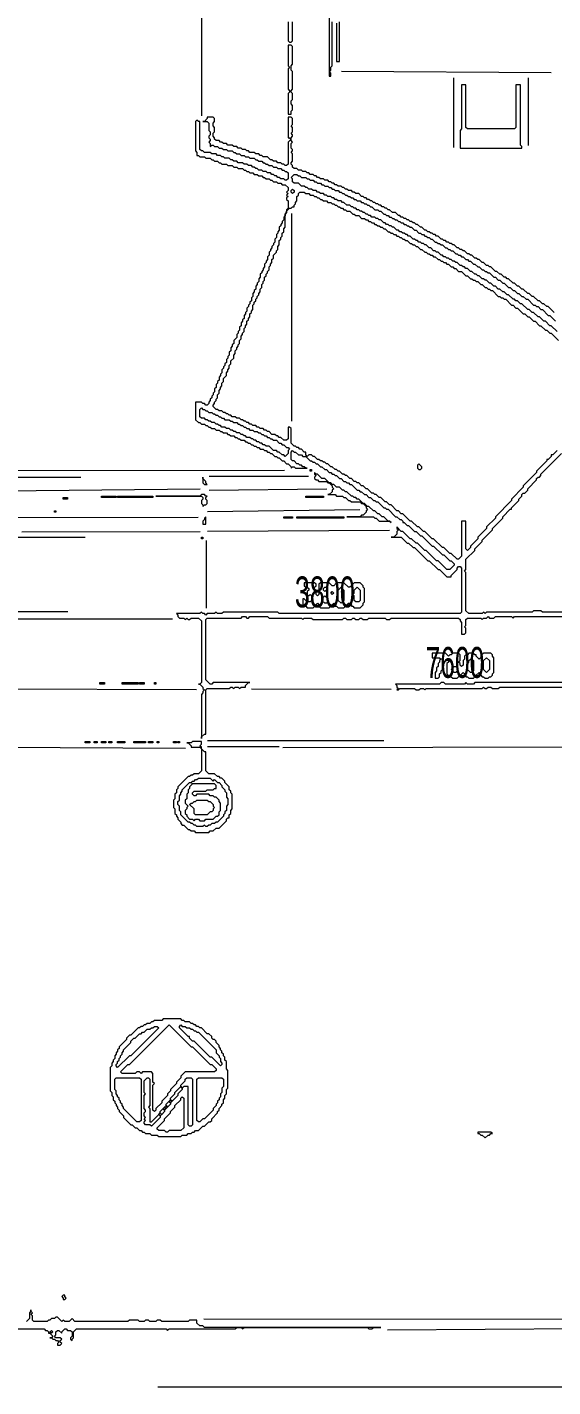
# Model space of a CAD drawing. Extents: x 20 to 3943, y 20 to 2783.
# Drawn here: x 2080 to 2438, y 34 to 959 of the extents above; entities that cross this region are included whole.
import ezdxf

# ---------------------------------------------------------------- set-up
doc = ezdxf.new("R2010")
doc.units = 0
for name, color, linetype, lineweight in [('OCR_TEXT', 6, 'Continuous', 0), ('TRACE_CURVE', 6, 'Continuous', 0), ('TRACE_STRAIGHT', 5, 'Continuous', 0), ('TRACE_TEXT_SYMBOL', 6, 'Continuous', 0)]:
    doc.layers.add(name, color=color, linetype=linetype, lineweight=lineweight)
doc.styles.add('wqy-unicode', font='wqy-unicode.lff')

msp = doc.modelspace()

# ---------------------------------------------------------------- linework, layer by layer
at = {"layer": 'TRACE_CURVE', "color": 6}
for points in [[(2203, 898), (2203, 897), (2201, 895), (2200, 895), (2203, 895), (2204, 894), (2204, 889), (2205, 888), (2205, 886), (2204, 885), (2204, 884), (2205, 883), (2205, 882), (2204, 881), (2205, 880), (2205, 878), (2206, 879), (2207, 879), (2208, 878), (2210, 878), (2211, 877), (2213, 877), (2214, 876), (2216, 876), (2217, 875), (2220, 875), (2221, 874), (2222, 874), (2223, 873), (2225, 873), (2226, 872), (2228, 872), (2229, 871), (2231, 871), (2232, 870), (2235, 870), (2236, 869), (2237, 869), (2238, 868), (2240, 868), (2241, 867), (2242, 867), (2243, 866), (2244, 866), (2245, 865), (2247, 865), (2248, 864), (2250, 864), (2251, 863), (2253, 863), (2254, 862), (2255, 862), (2256, 861), (2257, 861), (2258, 860), (2258, 856), (2257, 855), (2256, 855), (2255, 856), (2253, 856), (2252, 857), (2251, 857), (2250, 858), (2249, 858)], [(2238, 873), (2236, 873), (2235, 874), (2232, 874), (2231, 875), (2230, 875), (2229, 876), (2227, 876), (2226, 877), (2224, 877), (2223, 878), (2221, 878), (2220, 879), (2217, 879), (2216, 880), (2214, 880), (2213, 881), (2212, 881), (2211, 882), (2209, 882), (2208, 883), (2208, 884), (2207, 885), (2207, 887), (2208, 888), (2208, 891), (2207, 892), (2207, 894), (2208, 895), (2208, 897), (2207, 898), (2203, 898)], [(2287, 854), (2286, 854), (2285, 855), (2283, 855), (2282, 856), (2280, 856), (2279, 857), (2278, 857), (2277, 858), (2276, 858), (2275, 859), (2273, 859), (2272, 860), (2271, 860), (2270, 861), (2268, 861), (2267, 862), (2265, 862), (2264, 863), (2262, 863), (2261, 864), (2261, 865), (2260, 866), (2260, 867), (2261, 868), (2261, 873), (2260, 874), (2261, 875), (2261, 876), (2260, 877), (2260, 880), (2261, 881), (2260, 882), (2260, 884), (2261, 885), (2261, 886), (2260, 887), (2261, 888), (2261, 891), (2260, 892), (2261, 893), (2261, 897), (2260, 898), (2258, 898), (2258, 884), (2259, 884), (2260, 883), (2258, 881), (2258, 866), (2257, 865), (2256, 865), (2255, 866), (2254, 866), (2253, 867), (2251, 867), (2250, 868), (2248, 868), (2247, 869), (2246, 869), (2244, 871), (2241, 871), (2240, 872), (2239, 872), (2238, 873)], [(2249, 858), (2248, 859), (2247, 859), (2246, 860), (2244, 860), (2243, 861), (2241, 861), (2240, 862), (2238, 862), (2237, 863), (2236, 863), (2235, 864), (2234, 864), (2233, 865), (2231, 865), (2230, 866), (2228, 866), (2227, 867), (2224, 867), (2223, 868), (2221, 868), (2220, 869), (2219, 869), (2218, 870), (2215, 870), (2214, 871), (2213, 871), (2212, 872), (2210, 872), (2209, 873), (2206, 873), (2205, 874), (2201, 874), (2200, 875), (2199, 875), (2198, 876), (2198, 895), (2197, 895), (2196, 896), (2195, 895), (2195, 875), (2196, 874), (2196, 872), (2197, 872), (2198, 871), (2201, 871), (2202, 870), (2205, 870), (2206, 869), (2207, 869), (2208, 868), (2210, 868), (2211, 867), (2212, 867), (2213, 866), (2216, 866), (2217, 865), (2220, 865), (2221, 864), (2223, 864), (2224, 863), (2227, 863), (2228, 862), (2229, 862)], [(2229, 862), (2230, 861), (2231, 861), (2232, 860), (2234, 860), (2235, 859), (2237, 859), (2238, 858), (2240, 858), (2241, 857), (2242, 857), (2243, 856), (2245, 856), (2246, 855), (2247, 855), (2248, 854), (2250, 854), (2251, 853), (2253, 853), (2254, 852), (2256, 852), (2258, 850), (2258, 848), (2257, 847), (2258, 846), (2257, 845), (2258, 844), (2257, 843), (2257, 842), (2258, 841), (2258, 836), (2257, 835), (2257, 833), (2256, 832), (2256, 831), (2255, 830), (2255, 828), (2254, 827), (2254, 826), (2253, 825), (2253, 824), (2252, 823), (2252, 821), (2251, 820), (2251, 819), (2250, 818), (2250, 816), (2249, 815), (2249, 813), (2248, 812), (2248, 811), (2247, 810), (2247, 809), (2246, 808), (2246, 807), (2245, 806), (2245, 804), (2244, 803), (2244, 801), (2243, 800), (2243, 799), (2242, 798), (2242, 796), (2241, 795)], [(2265, 853), (2262, 853), (2261, 854), (2261, 856), (2260, 857), (2262, 859)], [(2262, 859), (2264, 859), (2265, 858), (2266, 858), (2267, 857), (2270, 857), (2271, 856), (2272, 856), (2273, 855), (2275, 855), (2276, 854), (2277, 854), (2278, 853), (2280, 853), (2281, 852), (2282, 852), (2283, 851), (2285, 851), (2286, 850), (2287, 850), (2288, 849), (2289, 849), (2290, 848), (2292, 848), (2293, 847), (2294, 847), (2295, 846), (2296, 846), (2297, 845), (2298, 845), (2299, 844), (2300, 844), (2301, 843), (2302, 843), (2303, 842), (2304, 842), (2305, 841), (2307, 841), (2308, 840), (2309, 840), (2310, 839), (2311, 839), (2312, 838), (2313, 838), (2314, 837), (2315, 837), (2317, 835), (2319, 835), (2320, 834), (2321, 834), (2323, 832), (2324, 832), (2325, 831), (2326, 831), (2327, 830), (2328, 830), (2329, 829), (2330, 829), (2331, 828), (2332, 828), (2333, 827), (2334, 827), (2335, 826), (2336, 826)], [(2340, 817), (2339, 818), (2338, 818), (2337, 819), (2336, 819), (2335, 820), (2334, 820), (2333, 821), (2332, 821), (2330, 823), (2329, 823), (2328, 824), (2327, 824), (2326, 825), (2325, 825), (2324, 826), (2323, 826), (2321, 828), (2320, 828), (2319, 829), (2318, 829), (2317, 830), (2315, 830), (2314, 831), (2313, 831), (2312, 832), (2311, 832), (2310, 833), (2309, 833), (2308, 834), (2307, 834), (2306, 835), (2305, 835), (2304, 836), (2303, 836), (2302, 837), (2301, 837), (2300, 838), (2298, 838), (2296, 840), (2295, 840), (2294, 841), (2292, 841), (2291, 842), (2290, 842), (2289, 843), (2288, 843), (2287, 844), (2285, 844), (2284, 845), (2283, 845), (2282, 846), (2280, 846), (2279, 847), (2278, 847), (2277, 848), (2275, 848), (2274, 849), (2272, 849), (2271, 850), (2270, 850), (2269, 851), (2267, 851), (2265, 853)], [(2359, 817), (2358, 818), (2357, 818), (2356, 819), (2355, 819), (2354, 820), (2353, 820), (2352, 821), (2351, 821), (2349, 823), (2348, 823), (2346, 825), (2345, 825), (2344, 826), (2343, 826), (2342, 827), (2341, 827), (2340, 828), (2339, 828), (2338, 829), (2337, 829), (2336, 830), (2335, 830), (2334, 831), (2333, 831), (2331, 833), (2329, 833), (2327, 835), (2326, 835), (2325, 836), (2324, 836), (2323, 837), (2322, 837), (2321, 838), (2320, 838), (2319, 839), (2318, 839), (2317, 840), (2316, 840), (2315, 841), (2314, 841), (2313, 842), (2312, 842), (2311, 843), (2310, 843), (2309, 844), (2308, 844), (2306, 846), (2304, 846), (2303, 847), (2302, 847), (2301, 848), (2299, 848), (2298, 849), (2297, 849), (2296, 850), (2295, 850), (2294, 851), (2292, 851), (2291, 852), (2290, 852), (2289, 853), (2288, 853), (2287, 854)], [(2245, 794), (2245, 796), (2246, 797), (2246, 798), (2247, 799), (2247, 801), (2248, 802), (2248, 804), (2250, 806), (2250, 807), (2251, 808), (2251, 810), (2252, 811), (2252, 814), (2253, 815), (2253, 816), (2254, 817), (2254, 819), (2255, 820), (2255, 822), (2256, 823), (2256, 832), (2257, 833), (2257, 834), (2259, 836), (2260, 836), (2261, 837), (2262, 837), (2262, 838), (2263, 839), (2263, 840), (2264, 841), (2264, 844), (2265, 845), (2265, 846)], [(2265, 846), (2266, 847), (2269, 847), (2270, 846), (2272, 846), (2273, 845), (2275, 845), (2276, 844), (2277, 844), (2278, 843), (2279, 843), (2280, 842), (2281, 842), (2282, 841), (2284, 841), (2285, 840), (2287, 840), (2288, 839), (2289, 839), (2290, 838), (2291, 838), (2292, 837), (2293, 837), (2294, 836), (2295, 836), (2296, 835), (2297, 835), (2298, 834), (2300, 834), (2302, 832), (2303, 832), (2304, 831), (2306, 831), (2308, 829), (2310, 829), (2311, 828), (2312, 828), (2313, 827), (2314, 827), (2315, 826), (2316, 826), (2317, 825), (2318, 825), (2319, 824), (2320, 824), (2321, 823), (2322, 823), (2323, 822), (2324, 822), (2326, 820), (2327, 820), (2328, 819), (2329, 819), (2330, 818), (2331, 818), (2332, 817), (2333, 817), (2334, 816), (2335, 816), (2336, 815), (2337, 815), (2338, 814), (2339, 814), (2341, 812)], [(2336, 826), (2337, 825), (2338, 825), (2339, 824), (2340, 824), (2341, 823), (2342, 823), (2344, 821), (2345, 821), (2347, 819), (2348, 819), (2349, 818), (2350, 818), (2351, 817), (2352, 817), (2353, 816), (2354, 816), (2355, 815), (2356, 815), (2358, 813), (2359, 813), (2360, 812), (2361, 812), (2362, 811), (2363, 811), (2365, 809), (2366, 809), (2367, 808), (2368, 808), (2369, 807), (2370, 807), (2372, 805), (2373, 805), (2374, 804), (2375, 804), (2376, 803), (2377, 803), (2379, 801), (2380, 801), (2381, 800), (2382, 800), (2384, 798), (2385, 798), (2387, 796), (2388, 796), (2390, 794), (2391, 794), (2392, 793), (2393, 793), (2394, 792), (2395, 792), (2398, 789), (2399, 789), (2401, 787), (2402, 787), (2404, 785), (2405, 785), (2408, 782), (2409, 782), (2411, 780), (2412, 780), (2414, 778), (2415, 778), (2417, 776)], [(2422, 767), (2421, 767), (2417, 771), (2416, 771), (2414, 773), (2413, 773), (2412, 774), (2411, 774), (2408, 777), (2407, 777), (2405, 779), (2404, 779), (2402, 781), (2401, 781), (2399, 783), (2398, 783), (2396, 785), (2395, 785), (2393, 787), (2392, 787), (2391, 788), (2390, 788), (2388, 790), (2387, 790), (2386, 791), (2385, 791), (2383, 793), (2382, 793), (2380, 795), (2379, 795), (2378, 796), (2377, 796), (2376, 797), (2375, 797), (2373, 799), (2372, 799), (2371, 800), (2370, 800), (2369, 801), (2368, 801), (2367, 802), (2366, 802), (2365, 803), (2364, 803), (2363, 804), (2362, 804), (2360, 806), (2359, 806), (2358, 807), (2357, 807), (2355, 809), (2354, 809), (2352, 811), (2351, 811), (2350, 812), (2349, 812), (2348, 813), (2347, 813), (2346, 814), (2345, 814), (2344, 815), (2343, 815), (2341, 817), (2340, 817)], [(2439, 765), (2435, 769), (2434, 769), (2432, 771), (2431, 771), (2429, 773), (2428, 773), (2425, 776), (2424, 776), (2422, 778), (2421, 778), (2418, 781), (2417, 781), (2415, 783), (2414, 783), (2412, 785), (2411, 785), (2408, 788), (2407, 788), (2406, 789), (2405, 789), (2403, 791), (2402, 791), (2400, 793), (2399, 793), (2396, 796), (2395, 796), (2394, 797), (2393, 797), (2391, 799), (2390, 799), (2388, 801), (2387, 801), (2386, 802), (2385, 802), (2383, 804), (2382, 804), (2381, 805), (2380, 805), (2378, 807), (2377, 807), (2376, 808), (2375, 808), (2374, 809), (2373, 809), (2371, 811), (2370, 811), (2369, 812), (2368, 812), (2367, 813), (2366, 813), (2365, 814), (2364, 814), (2363, 815), (2362, 815), (2360, 817), (2359, 817)], [(2341, 812), (2342, 812), (2343, 811), (2344, 811), (2345, 810), (2346, 810), (2348, 808), (2349, 808), (2351, 806), (2352, 806), (2353, 805), (2354, 805), (2355, 804), (2356, 804), (2357, 803), (2358, 803), (2360, 801), (2361, 801), (2362, 800), (2363, 800), (2364, 799), (2365, 799), (2366, 798), (2367, 798), (2369, 796), (2370, 796), (2371, 795), (2372, 795), (2374, 793), (2376, 793), (2379, 790), (2380, 790), (2382, 788), (2383, 788), (2384, 787), (2385, 787), (2386, 786), (2387, 786), (2389, 784), (2390, 784), (2392, 782), (2393, 782), (2394, 781), (2395, 781), (2396, 780), (2397, 780), (2401, 776), (2402, 776), (2403, 775), (2404, 775), (2405, 774), (2406, 774), (2410, 770), (2411, 770), (2413, 768), (2414, 768), (2418, 764), (2419, 764), (2421, 762), (2422, 762), (2425, 759), (2426, 759), (2429, 756), (2430, 756)], [(2241, 795), (2241, 794), (2240, 793), (2240, 792), (2239, 791), (2239, 789), (2238, 788), (2238, 786), (2237, 785), (2237, 784), (2236, 783), (2236, 781), (2235, 780), (2235, 779), (2234, 778), (2234, 776), (2233, 775), (2233, 773), (2232, 772), (2232, 771), (2231, 770), (2231, 769), (2230, 768), (2230, 766), (2229, 765), (2229, 764), (2228, 763), (2228, 761), (2227, 760), (2227, 759), (2226, 758), (2226, 756), (2225, 755), (2225, 753), (2224, 752), (2224, 751), (2223, 750), (2223, 748), (2221, 746), (2221, 744), (2220, 743), (2220, 742), (2219, 741), (2219, 739), (2218, 738), (2218, 736), (2217, 735), (2217, 734), (2216, 733), (2216, 731), (2215, 730), (2215, 729), (2214, 728), (2214, 727), (2213, 726), (2213, 724), (2212, 723), (2212, 722), (2211, 721), (2211, 719), (2210, 718), (2210, 717), (2209, 716), (2209, 714)], [(2211, 712), (2212, 713), (2212, 714), (2213, 715), (2213, 717), (2214, 718), (2214, 720), (2216, 722), (2216, 724), (2217, 725), (2217, 726), (2218, 727), (2218, 729), (2219, 730), (2219, 732), (2221, 734), (2221, 736), (2222, 737), (2222, 739), (2223, 740), (2223, 741), (2224, 742), (2224, 743), (2225, 744), (2225, 746), (2226, 747), (2226, 749), (2227, 750), (2227, 751), (2228, 752), (2228, 754), (2229, 755), (2229, 756), (2230, 757), (2230, 759), (2231, 760), (2231, 761), (2232, 762), (2232, 764), (2233, 765), (2233, 766), (2234, 767), (2234, 770), (2235, 771), (2235, 772), (2236, 773), (2236, 774), (2237, 775), (2237, 776), (2238, 777), (2238, 778), (2239, 779), (2239, 781), (2240, 782), (2240, 784), (2241, 785), (2241, 786), (2242, 787), (2242, 789), (2243, 790), (2243, 791), (2244, 792), (2244, 793), (2245, 794)], [(2417, 776), (2418, 776), (2420, 774), (2421, 774), (2425, 770), (2426, 770), (2427, 769), (2428, 769), (2430, 767), (2431, 767), (2435, 763), (2436, 763), (2440, 759)], [(2441, 752), (2437, 756), (2436, 756), (2433, 759), (2432, 759), (2429, 762), (2428, 762), (2425, 765), (2424, 765), (2422, 767)], [(2430, 756), (2433, 753), (2434, 753), (2436, 751), (2437, 751), (2442, 746)], [(2209, 714), (2208, 713), (2208, 711), (2207, 710), (2207, 709), (2206, 708), (2206, 707), (2205, 706), (2205, 705), (2204, 704), (2204, 703), (2203, 702), (2202, 702), (2201, 703), (2200, 703), (2199, 704), (2195, 704), (2195, 692), (2197, 690), (2198, 690), (2199, 689), (2201, 689), (2202, 688), (2203, 688), (2204, 687), (2205, 687), (2206, 686), (2208, 686), (2209, 685), (2211, 685), (2212, 684), (2213, 684), (2214, 683), (2216, 683), (2217, 682), (2218, 682), (2219, 681), (2221, 681), (2222, 680), (2223, 680), (2224, 679), (2225, 679), (2226, 678), (2228, 678), (2229, 677), (2230, 677), (2231, 676), (2232, 676), (2233, 675), (2234, 675), (2235, 674), (2236, 674), (2237, 673), (2238, 673), (2239, 672), (2241, 672), (2242, 671), (2243, 671), (2244, 670), (2245, 670), (2246, 669), (2247, 669), (2249, 667), (2250, 667)], [(2270, 668), (2270, 670), (2269, 670), (2267, 672), (2266, 672), (2265, 673), (2264, 673), (2263, 674), (2262, 674), (2260, 676), (2260, 686), (2259, 687), (2258, 687), (2258, 679), (2257, 678), (2255, 678), (2253, 680), (2252, 680), (2251, 681), (2250, 681), (2249, 682), (2247, 682), (2245, 684), (2244, 684), (2243, 685), (2242, 685), (2241, 686), (2239, 686), (2238, 687), (2237, 687), (2236, 688), (2234, 688), (2233, 689), (2232, 689), (2231, 690), (2230, 690), (2229, 691), (2228, 691), (2227, 692), (2226, 692), (2225, 693), (2223, 693), (2222, 694), (2220, 694), (2219, 695), (2218, 695), (2217, 696), (2216, 696), (2215, 697), (2214, 697), (2213, 698), (2211, 698), (2210, 699), (2209, 699), (2207, 701), (2207, 702), (2208, 703), (2208, 704), (2209, 705), (2209, 706), (2210, 707), (2210, 709), (2211, 710), (2211, 712)], [(2198, 699), (2199, 700), (2200, 699), (2201, 699), (2202, 698), (2203, 698), (2204, 697), (2206, 697), (2207, 696), (2208, 696), (2209, 695), (2210, 695), (2211, 694), (2212, 694), (2213, 693), (2214, 693), (2215, 692), (2218, 692), (2219, 691), (2220, 691), (2221, 690), (2223, 690), (2224, 689), (2225, 689), (2226, 688), (2227, 688), (2228, 687), (2229, 687), (2230, 686), (2231, 686), (2232, 685), (2234, 685), (2235, 684), (2237, 684), (2238, 683), (2239, 683), (2240, 682), (2241, 682), (2242, 681), (2243, 681), (2244, 680), (2245, 680), (2246, 679), (2247, 679), (2248, 678), (2250, 678), (2252, 676), (2253, 676), (2254, 675), (2255, 675), (2257, 673), (2258, 673), (2259, 672), (2258, 671), (2258, 669), (2256, 667), (2255, 668), (2254, 668), (2252, 670), (2251, 670), (2250, 671), (2248, 671), (2245, 674), (2243, 674)], [(2243, 674), (2242, 675), (2241, 675), (2240, 676), (2239, 676), (2238, 677), (2237, 677), (2236, 678), (2235, 678), (2234, 679), (2233, 679), (2232, 680), (2230, 680), (2229, 681), (2228, 681), (2227, 682), (2226, 682), (2225, 683), (2223, 683), (2222, 684), (2221, 684), (2220, 685), (2219, 685), (2218, 686), (2216, 686), (2215, 687), (2213, 687), (2212, 688), (2211, 688), (2210, 689), (2209, 689), (2208, 690), (2206, 690), (2205, 691), (2204, 691), (2203, 692), (2202, 692), (2201, 693), (2199, 693), (2198, 694), (2198, 699)], [(2250, 667), (2251, 666), (2252, 666), (2254, 664), (2255, 664), (2257, 662), (2258, 662), (2260, 660), (2260, 659), (2261, 660), (2262, 660), (2263, 659), (2271, 659), (2270, 659), (2269, 660), (2268, 660), (2267, 661), (2266, 661), (2265, 662), (2264, 662), (2262, 664), (2261, 664), (2260, 665), (2260, 670), (2261, 671), (2262, 670), (2263, 670), (2265, 668), (2267, 668), (2268, 667), (2270, 667), (2273, 664), (2274, 664), (2275, 663), (2276, 663), (2277, 662), (2278, 662), (2280, 660), (2281, 660), (2283, 658), (2284, 658), (2286, 656), (2287, 656), (2288, 655), (2289, 655), (2290, 654), (2291, 654), (2293, 652), (2294, 652), (2296, 650), (2297, 650), (2298, 649), (2299, 649), (2300, 648), (2301, 648), (2305, 644), (2306, 644), (2307, 643), (2308, 643), (2310, 641), (2311, 641), (2313, 639), (2314, 639), (2316, 637)], [(2376, 623), (2376, 599), (2374, 597), (2373, 597), (2369, 601), (2368, 601), (2364, 605), (2363, 605), (2357, 611), (2356, 611), (2351, 616), (2350, 616), (2347, 619), (2346, 619), (2342, 623), (2341, 623), (2336, 628), (2335, 628), (2333, 630), (2332, 630), (2328, 634), (2327, 634), (2325, 636), (2324, 636), (2321, 639), (2320, 639), (2318, 641), (2317, 641), (2316, 642), (2315, 642), (2312, 645), (2311, 645), (2309, 647), (2308, 647), (2306, 649), (2305, 649), (2304, 650), (2303, 650), (2301, 652), (2300, 652), (2298, 654), (2297, 654), (2296, 655), (2295, 655), (2293, 657), (2292, 657), (2291, 658), (2290, 658), (2288, 660), (2287, 660), (2285, 662), (2284, 662), (2283, 663), (2282, 663), (2281, 664), (2280, 664), (2279, 665), (2278, 665), (2276, 667), (2275, 667), (2274, 668), (2272, 668), (2271, 667), (2270, 668)], [(2441, 671), (2438, 668), (2437, 668), (2437, 667), (2435, 665), (2434, 665), (2434, 664), (2427, 657), (2427, 656), (2418, 647), (2418, 646), (2410, 638), (2410, 637), (2399, 626), (2399, 625), (2393, 619), (2393, 618), (2387, 612), (2387, 611), (2382, 606), (2382, 605), (2380, 603), (2379, 604), (2379, 623), (2376, 623)], [(2390, 610), (2397, 617), (2397, 618), (2404, 625), (2404, 626), (2409, 631), (2410, 631), (2410, 632), (2415, 637), (2415, 638), (2417, 640), (2417, 641), (2418, 642), (2419, 642), (2421, 644), (2421, 645), (2427, 651), (2427, 652), (2428, 653), (2429, 653), (2430, 654), (2430, 655), (2444, 669)], [(2316, 637), (2317, 637), (2318, 636), (2319, 636), (2323, 632), (2324, 632), (2325, 631), (2326, 631), (2331, 626), (2332, 626), (2334, 624), (2335, 624), (2336, 623), (2336, 622), (2337, 622), (2339, 620), (2340, 620), (2344, 616), (2345, 616), (2348, 613), (2349, 613), (2356, 606), (2357, 606), (2363, 600), (2364, 600), (2368, 596), (2369, 596), (2371, 594), (2371, 593), (2368, 590), (2366, 590), (2360, 596), (2359, 596), (2352, 603), (2351, 603), (2346, 608), (2345, 608), (2342, 611), (2341, 611), (2336, 616), (2335, 616), (2332, 619), (2332, 618), (2333, 617), (2332, 616), (2332, 614), (2330, 612), (2328, 612), (2335, 612), (2339, 608), (2340, 608), (2343, 605), (2344, 605), (2353, 596), (2354, 596), (2360, 590), (2361, 590), (2366, 585), (2369, 585), (2369, 586), (2373, 590), (2373, 591), (2374, 592), (2375, 592)], [(2549, 561), (2431, 561), (2430, 562), (2425, 562), (2424, 561), (2393, 561), (2392, 560), (2391, 561), (2390, 560), (2381, 560), (2379, 562), (2379, 588), (2378, 589), (2379, 590), (2379, 597), (2385, 603), (2385, 604), (2390, 609), (2390, 610)], [(2375, 592), (2376, 591), (2376, 561), (2375, 560), (2252, 560), (2251, 561), (2214, 561), (2213, 560), (2210, 560), (2209, 561), (2208, 560), (2203, 560), (2202, 559), (2201, 560), (2200, 560), (2199, 561), (2198, 560), (2182, 560), (2183, 559), (2183, 558), (2184, 557), (2187, 557), (2188, 556), (2189, 557), (2190, 556), (2191, 556), (2192, 557), (2197, 557), (2199, 555), (2199, 513), (2198, 512), (2197, 512), (2198, 512), (2200, 510), (2200, 509), (2201, 508), (2200, 507), (2200, 506), (2199, 505), (2199, 475), (2199, 476), (2201, 478), (2202, 478), (2202, 508), (2203, 509), (2218, 509), (2219, 510), (2220, 510), (2221, 509), (2222, 510), (2224, 510), (2225, 509), (2226, 510), (2229, 510), (2229, 511), (2231, 513), (2232, 513), (2207, 513), (2206, 512), (2205, 512), (2202, 515), (2202, 556), (2203, 557), (2226, 557)], [(2226, 557), (2227, 558), (2229, 558), (2230, 557), (2231, 557), (2232, 558), (2244, 558), (2245, 557), (2267, 557), (2268, 556), (2269, 557), (2274, 557), (2275, 556), (2295, 556), (2296, 557), (2297, 557), (2298, 556), (2301, 556), (2302, 557), (2303, 557), (2304, 556), (2306, 556), (2307, 557), (2308, 557), (2309, 556), (2312, 556), (2313, 557), (2324, 557), (2325, 556), (2327, 556), (2328, 557), (2374, 557), (2375, 556), (2375, 555), (2376, 554), (2376, 546), (2378, 546), (2379, 547), (2379, 550), (2378, 551), (2379, 552), (2379, 556), (2380, 557), (2389, 557), (2390, 556), (2391, 557), (2393, 557), (2394, 558), (2395, 557), (2398, 557), (2399, 558), (2410, 558), (2411, 557), (2412, 558), (2467, 558)]]:
    msp.add_lwpolyline(points, dxfattribs=at)
msp.add_lwpolyline([(2260, 848), (2261, 849), (2262, 848), (2262, 847), (2261, 846), (2260, 847)], close=True, dxfattribs=at)
at = {"layer": 'TRACE_STRAIGHT', "color": 5}
for p, q in [((2199, 992), (2199, 899)), ((2294.34, 929.25), (2436.85, 928.38)), ((2370.43, 924.87), (2370.5, 877.37)), ((2421.43, 878.62), (2421.46, 924.87)), ((2260.47, 691.12), (2260.61, 832.38)), ((2053.12, 657.54), (2255.62, 657.6)), ((2051, 653), (2117, 653)), ((2204.38, 653.64), (2271.88, 653.63)), ((2064.38, 643.61), (2198.11, 644.93)), ((2204.36, 644.06), (2284.36, 644.93)), ((2203.11, 629.61), (2306.85, 630.84)), ((2040.62, 625.29), (2196.88, 625.77)), ((2035, 612), (2120, 612)), ((2076.88, 615.78), (2198.13, 616.01)), ((2203.12, 616.07), (2326.86, 616.79)), ((2202.47, 563.62), (2202.57, 609.88)), ((2034.38, 561.39), (2108.12, 561.36)), ((2040.62, 556.51), (2179.38, 556.52)), ((2045.62, 508.75), (2195.62, 508.38)), ((2233.12, 508.7), (2328.13, 508.58)), ((2203.12, 473.62), (2323.12, 473.62)), ((2045.61, 469.2), (2188.13, 468.4)), ((2203.12, 469.51), (2251.88, 469.57)), ((2254.37, 468.93), (2541.88, 469.59)), ((2200.62, 79.75), (2483.13, 79.64)), ((2325.62, 72.28), (2473.15, 73.5)), ((2169.37, 33.58), (2799.38, 33.64))]:
    msp.add_line(p, q, dxfattribs=at)
at = {"layer": 'TRACE_TEXT_SYMBOL', "color": 6}
for points in [[(2286, 975), (2286, 926), (2287, 926), (2287, 928), (2286, 929), (2287, 930), (2287, 932), (2288, 933), (2288, 963)], [(2258, 963), (2258, 950), (2259, 949), (2260, 949), (2261, 950), (2261, 963)], [(2291, 962), (2291, 936), (2293, 936), (2293, 963)], [(2276, 656), (2276, 655), (2277, 654), (2276, 653), (2276, 652), (2277, 651), (2278, 651), (2279, 650), (2284, 650), (2285, 649), (2286, 649), (2288, 647), (2288, 646), (2289, 645), (2288, 644), (2288, 643), (2286, 641), (2285, 641), (2290, 641), (2291, 640), (2295, 640), (2296, 639), (2297, 639), (2299, 637), (2300, 637), (2301, 636), (2307, 636), (2308, 635), (2309, 635), (2311, 633), (2311, 632), (2312, 631), (2311, 630), (2311, 629), (2309, 627), (2308, 627), (2307, 626), (2298, 626), (2316, 626), (2317, 625), (2318, 625), (2320, 623), (2327, 623), (2328, 622), (2327, 623), (2326, 623), (2323, 626), (2322, 626), (2320, 628), (2319, 628), (2317, 630), (2316, 630), (2313, 633), (2312, 633), (2310, 635), (2309, 635), (2306, 638), (2305, 638), (2304, 639), (2303, 639), (2302, 640), (2301, 640), (2298, 643), (2297, 643)], [(2297, 643), (2296, 644), (2295, 644), (2293, 646), (2291, 646), (2289, 648), (2288, 648), (2287, 649), (2286, 649), (2283, 652), (2281, 652), (2278, 655), (2277, 655), (2276, 656)], [(2269, 581), (2269, 579), (2270, 578), (2271, 578), (2272, 577), (2272, 576), (2271, 575), (2271, 573), (2272, 572), (2273, 573), (2274, 572), (2274, 571), (2275, 570), (2273, 568), (2271, 568), (2269, 570), (2268, 570), (2268, 565), (2270, 565), (2271, 564), (2275, 564), (2278, 567), (2279, 566), (2279, 565), (2280, 564), (2286, 564), (2289, 567), (2290, 566), (2290, 565), (2291, 565), (2292, 564), (2296, 564), (2297, 565), (2298, 565), (2298, 566), (2299, 567), (2300, 567), (2301, 566), (2301, 565), (2302, 565), (2303, 564), (2307, 564), (2309, 566), (2309, 567), (2310, 568), (2310, 577), (2309, 578), (2309, 579), (2307, 581), (2303, 581), (2302, 580), (2301, 580), (2301, 579), (2300, 578), (2299, 578), (2296, 581), (2291, 581), (2289, 579), (2288, 579), (2286, 581), (2280, 581), (2279, 580), (2279, 573), (2278, 572)], [(2278, 572), (2277, 573), (2277, 574), (2276, 575), (2276, 578), (2277, 579), (2277, 580), (2276, 581), (2269, 581)], [(2356, 533), (2356, 530), (2361, 530), (2362, 529), (2361, 528), (2361, 527), (2360, 526), (2360, 524), (2359, 523), (2359, 521), (2358, 520), (2358, 516), (2360, 516), (2361, 517), (2361, 519), (2362, 520), (2362, 521), (2363, 522), (2363, 524), (2364, 525), (2364, 527), (2366, 529), (2367, 528), (2367, 527), (2366, 526), (2366, 519), (2368, 517), (2369, 517), (2370, 516), (2373, 516), (2377, 520), (2379, 518), (2379, 517), (2380, 517), (2381, 516), (2384, 516), (2385, 517), (2386, 517), (2386, 518), (2388, 520), (2389, 519), (2389, 518), (2390, 517), (2391, 517), (2392, 516), (2394, 516), (2395, 517), (2396, 517), (2397, 518), (2397, 519), (2398, 520), (2398, 530), (2397, 531), (2397, 532), (2396, 533), (2391, 533), (2389, 531), (2389, 530), (2388, 529), (2386, 531), (2386, 532), (2385, 532), (2384, 533), (2381, 533)], [(2381, 533), (2380, 532), (2379, 532), (2378, 531), (2378, 529), (2377, 528), (2377, 525), (2376, 524), (2375, 525), (2375, 526), (2374, 527), (2375, 528), (2375, 532), (2374, 533), (2370, 533), (2369, 532), (2368, 532), (2367, 531), (2365, 533), (2356, 533)], [(2483, 513), (2385, 513), (2384, 512), (2380, 512), (2379, 513), (2378, 512), (2365, 512), (2364, 513), (2362, 513), (2361, 512), (2331, 512), (2332, 511), (2332, 510), (2333, 509), (2332, 508), (2333, 508), (2334, 509), (2344, 509), (2345, 508), (2347, 508), (2348, 509), (2350, 509), (2351, 508), (2352, 509), (2390, 509), (2391, 510), (2392, 509), (2393, 509), (2394, 510), (2396, 510), (2397, 509), (2401, 509), (2402, 510), (2481, 510)], [(2193, 473), (2192, 472), (2189, 472), (2190, 472), (2192, 470), (2192, 469), (2198, 469), (2199, 468), (2199, 453), (2197, 451), (2194, 451), (2193, 450), (2192, 450), (2191, 449), (2190, 449), (2183, 442), (2183, 441), (2182, 440), (2182, 438), (2181, 437), (2181, 434), (2180, 433), (2180, 428), (2181, 427), (2181, 424), (2182, 423), (2182, 422), (2183, 421), (2183, 420), (2185, 418), (2185, 417), (2186, 416), (2187, 416), (2190, 413), (2191, 413), (2192, 412), (2194, 412), (2195, 411), (2204, 411), (2205, 412), (2207, 412), (2209, 414), (2211, 414), (2216, 419), (2216, 420), (2217, 421), (2218, 421), (2218, 423), (2219, 424), (2219, 426), (2220, 427), (2220, 437), (2219, 438), (2219, 439), (2218, 440), (2218, 442), (2215, 445), (2215, 446), (2213, 448), (2212, 448), (2211, 449), (2210, 449), (2208, 451), (2204, 451)], [(2204, 451), (2202, 453), (2202, 466), (2201, 466), (2199, 468), (2199, 469), (2198, 470), (2199, 471), (2199, 473), (2193, 473)], [(2196, 447), (2197, 448), (2205, 448), (2207, 446), (2208, 447), (2210, 445), (2211, 445), (2213, 443), (2213, 442), (2215, 440), (2215, 439), (2216, 438), (2216, 435), (2217, 434), (2217, 430), (2216, 429), (2216, 426), (2215, 425), (2215, 424), (2214, 423), (2214, 422), (2210, 418), (2209, 418), (2208, 417), (2206, 417), (2205, 416), (2204, 416), (2203, 415), (2202, 415), (2201, 416), (2200, 415), (2196, 415), (2195, 416), (2194, 416), (2193, 417), (2192, 417), (2191, 418), (2190, 418), (2185, 423), (2185, 425), (2184, 426), (2184, 429), (2183, 430), (2183, 432), (2184, 433), (2184, 436), (2185, 437), (2185, 438), (2186, 439), (2186, 440), (2191, 445), (2192, 445), (2193, 444), (2191, 442), (2191, 441), (2190, 440), (2190, 438), (2189, 437), (2189, 434), (2188, 433), (2188, 431), (2190, 429), (2189, 428), (2189, 427)], [(2189, 427), (2188, 426), (2188, 424), (2189, 423), (2189, 422), (2191, 420), (2193, 420), (2194, 419), (2195, 420), (2197, 420), (2198, 419), (2201, 419), (2202, 420), (2207, 420), (2209, 422), (2210, 422), (2211, 423), (2211, 425), (2212, 426), (2212, 431), (2211, 432), (2211, 433), (2209, 435), (2208, 435), (2207, 436), (2205, 436), (2204, 437), (2196, 437), (2195, 436), (2194, 436), (2193, 437), (2193, 438), (2194, 439), (2202, 439), (2203, 440), (2207, 440), (2208, 441), (2209, 441), (2209, 443), (2208, 444), (2193, 444), (2192, 445), (2193, 446), (2194, 446), (2195, 447), (2196, 447)], [(2173, 284), (2172, 283), (2167, 283), (2166, 282), (2165, 282), (2164, 281), (2162, 281), (2161, 280), (2160, 280), (2159, 279), (2158, 279), (2157, 278), (2156, 278), (2151, 273), (2150, 273), (2148, 271), (2148, 270), (2143, 265), (2143, 264), (2142, 263), (2142, 262), (2141, 261), (2141, 260), (2140, 259), (2140, 257), (2139, 256), (2139, 255), (2138, 254), (2138, 252), (2137, 251), (2137, 235), (2138, 234), (2138, 232), (2139, 231), (2139, 229), (2140, 228), (2140, 227), (2141, 226), (2141, 225), (2142, 224), (2142, 223), (2143, 222), (2143, 221), (2146, 218), (2146, 217), (2151, 212), (2152, 212), (2154, 210), (2155, 210), (2157, 208), (2158, 208), (2159, 207), (2160, 207), (2161, 206), (2164, 206), (2165, 205), (2169, 205), (2170, 204), (2185, 204), (2186, 205), (2189, 205), (2190, 206), (2192, 206), (2193, 207)], [(2193, 207), (2194, 207), (2195, 208), (2197, 208), (2200, 211), (2201, 211), (2204, 214), (2205, 214), (2206, 215), (2206, 216), (2210, 220), (2210, 221), (2211, 222), (2211, 223), (2213, 225), (2213, 226), (2214, 227), (2214, 229), (2215, 230), (2215, 232), (2216, 233), (2216, 236), (2217, 237), (2217, 249), (2216, 250), (2216, 255), (2215, 256), (2215, 258), (2214, 259), (2214, 260), (2213, 261), (2213, 262), (2212, 263), (2212, 264), (2211, 265), (2211, 266), (2209, 268), (2209, 269), (2208, 270), (2207, 270), (2206, 271), (2206, 272), (2204, 274), (2203, 274), (2199, 278), (2198, 278), (2197, 279), (2196, 279), (2195, 280), (2194, 280), (2193, 281), (2192, 281), (2191, 282), (2188, 282), (2187, 283), (2186, 283), (2185, 284), (2173, 284)], [(2083, 86), (2083, 85), (2082, 84), (2082, 80), (2080, 78)], [(2105, 79), (2104, 78), (2101, 81), (2100, 81), (2099, 80), (2097, 80), (2096, 79), (2095, 79), (2094, 78), (2085, 78), (2084, 79), (2084, 82), (2083, 83), (2084, 84), (2083, 85), (2083, 86)], [(2103, 62), (2104, 63), (2103, 64), (2103, 65), (2104, 66), (2103, 67), (2100, 67), (2099, 68), (2100, 69), (2100, 71), (2101, 72), (2102, 72), (2104, 70), (2104, 71), (2106, 73), (2107, 73), (2108, 72), (2110, 72), (2111, 71), (2111, 68), (2110, 67), (2110, 66), (2111, 65), (2111, 66), (2112, 67), (2112, 71), (2114, 73), (2175, 73), (2176, 72), (2177, 73), (2222, 73), (2223, 74), (2226, 74), (2227, 73), (2228, 74), (2312, 74), (2313, 73), (2315, 73), (2316, 74), (2321, 74), (2201, 74), (2200, 75), (2198, 75), (2196, 77), (2196, 79), (2191, 79), (2190, 78), (2172, 78), (2171, 79), (2169, 79), (2168, 78), (2164, 78), (2163, 79), (2161, 79), (2160, 78), (2157, 78), (2156, 79), (2150, 79), (2149, 78), (2113, 78), (2111, 80), (2109, 78), (2106, 78), (2105, 79)], [(2064, 73), (2092, 73), (2093, 72), (2094, 72), (2095, 71), (2095, 70), (2096, 70), (2098, 68), (2097, 67), (2096, 67), (2097, 67), (2098, 66), (2099, 66), (2100, 65), (2101, 65), (2102, 64), (2101, 63), (2101, 62), (2103, 62)]]:
    msp.add_lwpolyline(points, dxfattribs=at)
for points in [[(2258, 947), (2258, 933), (2259, 932), (2258, 931), (2258, 917), (2259, 916), (2259, 915), (2258, 914), (2258, 900), (2260, 900), (2260, 902), (2261, 903), (2261, 906), (2260, 907), (2260, 909), (2261, 910), (2261, 914), (2260, 915), (2260, 916), (2261, 917), (2261, 929), (2260, 930), (2260, 933), (2261, 934), (2261, 946), (2260, 947)], [(2376, 920), (2376, 890), (2375, 889), (2375, 877), (2417, 877), (2417, 878), (2416, 879), (2416, 920), (2413, 920), (2413, 891), (2412, 890), (2380, 890), (2379, 891), (2379, 920)], [(2273, 658), (2274, 658), (2274, 657), (2273, 657)], [(2347, 662), (2346, 661), (2346, 659), (2347, 658), (2348, 658), (2349, 659), (2349, 660)], [(2200, 653), (2200, 649), (2201, 648), (2203, 648), (2202, 649), (2202, 650), (2200, 652)], [(2105, 639), (2108, 639), (2108, 638), (2105, 638)], [(2131, 640), (2141, 640), (2141, 639), (2131, 639)], [(2142, 640), (2166, 640), (2166, 639), (2142, 639)], [(2199, 641), (2198, 640), (2168, 640), (2199, 640), (2200, 639), (2200, 638), (2199, 637), (2199, 635), (2200, 634), (2200, 633), (2201, 634), (2202, 634), (2203, 635), (2203, 637), (2202, 638), (2202, 639), (2203, 640), (2202, 640), (2201, 641)], [(2270, 640), (2282, 640), (2282, 639), (2270, 639)], [(2099, 630), (2100, 630), (2100, 629), (2099, 629)], [(2202, 626), (2201, 625), (2201, 624), (2200, 623), (2200, 621), (2202, 621)], [(2255, 626), (2261, 626), (2261, 625), (2255, 625)], [(2264, 626), (2296, 626), (2296, 625), (2264, 625)], [(2199, 612), (2200, 612), (2200, 611), (2199, 611)], [(2282, 577), (2283, 578), (2284, 578), (2285, 577), (2283, 575), (2282, 576)], [(2287, 574), (2288, 575), (2289, 574), (2288, 573)], [(2294, 578), (2296, 576), (2296, 569), (2294, 567), (2292, 569), (2292, 576)], [(2305, 578), (2307, 576), (2307, 569), (2306, 568), (2304, 568), (2303, 569), (2303, 572), (2302, 573), (2303, 574), (2303, 576)], [(2283, 572), (2285, 570), (2285, 568), (2284, 567), (2283, 567), (2281, 569), (2281, 570)], [(2381, 528), (2382, 529), (2383, 529), (2384, 528), (2384, 521), (2383, 520), (2382, 520), (2380, 522), (2380, 526), (2381, 527)], [(2393, 530), (2395, 528), (2395, 522), (2393, 520), (2391, 522), (2391, 528)], [(2371, 524), (2372, 524), (2373, 523), (2373, 521), (2372, 520), (2371, 520), (2369, 522)], [(2130, 513), (2133, 513), (2133, 512), (2130, 512)], [(2145, 513), (2156, 513), (2156, 512), (2145, 512)], [(2157, 513), (2160, 513), (2160, 512), (2157, 512)], [(2167, 513), (2168, 513), (2168, 512), (2167, 512)], [(2120, 473), (2123, 473), (2123, 472), (2120, 472)], [(2126, 473), (2128, 473), (2128, 472), (2126, 472)], [(2131, 473), (2134, 473), (2134, 472), (2131, 472)], [(2136, 473), (2138, 473), (2138, 472), (2136, 472)], [(2142, 473), (2147, 473), (2147, 472), (2142, 472)], [(2153, 473), (2161, 473), (2161, 472), (2153, 472)], [(2163, 473), (2166, 473), (2166, 472), (2163, 472)], [(2169, 473), (2170, 473), (2170, 472), (2169, 472)], [(2180, 473), (2182, 473), (2182, 472), (2180, 472)], [(2183, 473), (2184, 473), (2184, 472), (2183, 472)], [(2195, 432), (2196, 433), (2203, 433), (2204, 432), (2205, 432), (2207, 430), (2207, 429), (2208, 428), (2207, 427), (2207, 426), (2206, 425), (2205, 425), (2203, 423), (2195, 423), (2194, 424), (2194, 427), (2191, 430), (2192, 431), (2193, 431), (2194, 432)], [(2166, 278), (2167, 279), (2169, 279), (2170, 278), (2151, 259), (2150, 259), (2142, 251), (2141, 252), (2141, 253), (2142, 254), (2142, 255), (2143, 256), (2143, 257), (2144, 258), (2144, 259), (2145, 260), (2145, 261), (2146, 262), (2146, 263), (2151, 268), (2151, 269), (2153, 271), (2154, 271), (2157, 274), (2158, 274), (2159, 275), (2160, 275), (2162, 277), (2164, 277), (2165, 278)], [(2177, 280), (2192, 265), (2193, 265), (2205, 253), (2206, 253), (2209, 250), (2209, 249), (2208, 248), (2188, 248), (2185, 245), (2185, 244), (2182, 241), (2182, 240), (2178, 236), (2178, 235), (2176, 233), (2176, 232), (2172, 228), (2172, 227), (2168, 223), (2168, 222), (2167, 221), (2166, 222), (2166, 239), (2167, 240), (2166, 241), (2166, 247), (2165, 248), (2159, 248), (2158, 247), (2157, 248), (2155, 248), (2154, 247), (2145, 247), (2144, 248), (2149, 253), (2150, 253)], [(2184, 279), (2185, 280), (2186, 279), (2188, 279), (2189, 278), (2191, 278), (2192, 277), (2193, 277), (2194, 276), (2195, 276), (2196, 275), (2197, 275), (2209, 263), (2209, 261), (2211, 259), (2211, 258), (2212, 257), (2212, 255), (2213, 254), (2213, 253), (2212, 252), (2206, 258), (2205, 258), (2194, 269), (2193, 269), (2191, 271), (2191, 272), (2190, 272), (2184, 278)], [(2140, 243), (2141, 244), (2157, 244), (2158, 243), (2158, 215), (2157, 214), (2155, 214), (2146, 223), (2146, 224), (2145, 225), (2145, 226), (2144, 227), (2144, 228), (2143, 229), (2143, 230), (2142, 231), (2142, 232), (2141, 233), (2141, 235), (2140, 236)], [(2162, 244), (2163, 244), (2164, 243), (2164, 225), (2163, 224), (2164, 223), (2164, 214), (2165, 214), (2170, 219), (2171, 218), (2171, 217), (2165, 211), (2164, 212), (2161, 212), (2160, 213), (2160, 214), (2161, 215), (2160, 216), (2161, 217), (2160, 218), (2160, 220), (2161, 221), (2161, 222), (2160, 223), (2160, 232), (2161, 233), (2160, 234), (2160, 242)], [(2188, 243), (2189, 244), (2192, 244), (2193, 243), (2193, 212), (2192, 211), (2191, 211), (2190, 212), (2190, 238), (2187, 238), (2186, 237), (2185, 238), (2185, 239), (2188, 242)], [(2196, 243), (2197, 244), (2213, 244), (2214, 243), (2214, 238), (2213, 237), (2213, 234), (2212, 233), (2212, 231), (2211, 230), (2211, 229), (2210, 228), (2210, 227), (2209, 226), (2209, 225), (2207, 223), (2207, 222), (2201, 216), (2200, 216), (2198, 214), (2197, 214), (2196, 215)], [(2185, 238), (2186, 237), (2186, 236), (2183, 233), (2183, 232), (2179, 228), (2178, 229), (2178, 230), (2181, 233), (2181, 234)], [(2185, 230), (2186, 231), (2187, 230), (2187, 210), (2185, 208), (2177, 208), (2176, 207), (2175, 207), (2174, 208), (2170, 208), (2169, 209), (2169, 210), (2174, 215), (2174, 216), (2178, 220), (2178, 221), (2181, 224), (2181, 225), (2185, 229)], [(2173, 223), (2174, 222), (2174, 221), (2172, 219), (2171, 220), (2171, 221)], [(2173, 223), (2174, 224), (2175, 223), (2174, 222)], [(2174, 224), (2175, 225), (2176, 224), (2175, 223)], [(2177, 228), (2178, 227), (2178, 226), (2176, 224), (2175, 225), (2175, 226)], [(2177, 228), (2178, 229), (2179, 228), (2178, 227)], [(2170, 219), (2171, 220), (2172, 219), (2171, 218)], [(2387, 207), (2387, 206), (2388, 206), (2389, 205), (2390, 205), (2392, 203), (2394, 205), (2395, 205), (2396, 206), (2397, 206), (2396, 207)], [(2105, 96), (2104, 95), (2105, 94), (2105, 93), (2106, 93), (2107, 94), (2106, 95), (2106, 96)], [(2096, 71), (2097, 72), (2098, 71), (2097, 70)]]:
    msp.add_lwpolyline(points, close=True, dxfattribs=at)

# ---------------------------------------------------------------- texts
at = {"layer": 'OCR_TEXT', "color": 6, "style": 'wqy-unicode'}
for s, width, p in [('3800', 0.65099, (2262.54, 564.23)), ('7600', 0.636552, (2351.53, 516.23))]:
    msp.add_text(s, height=21.06, dxfattribs=dict(at, width=width)).set_placement(p)

doc.saveas('drawing.dxf')
